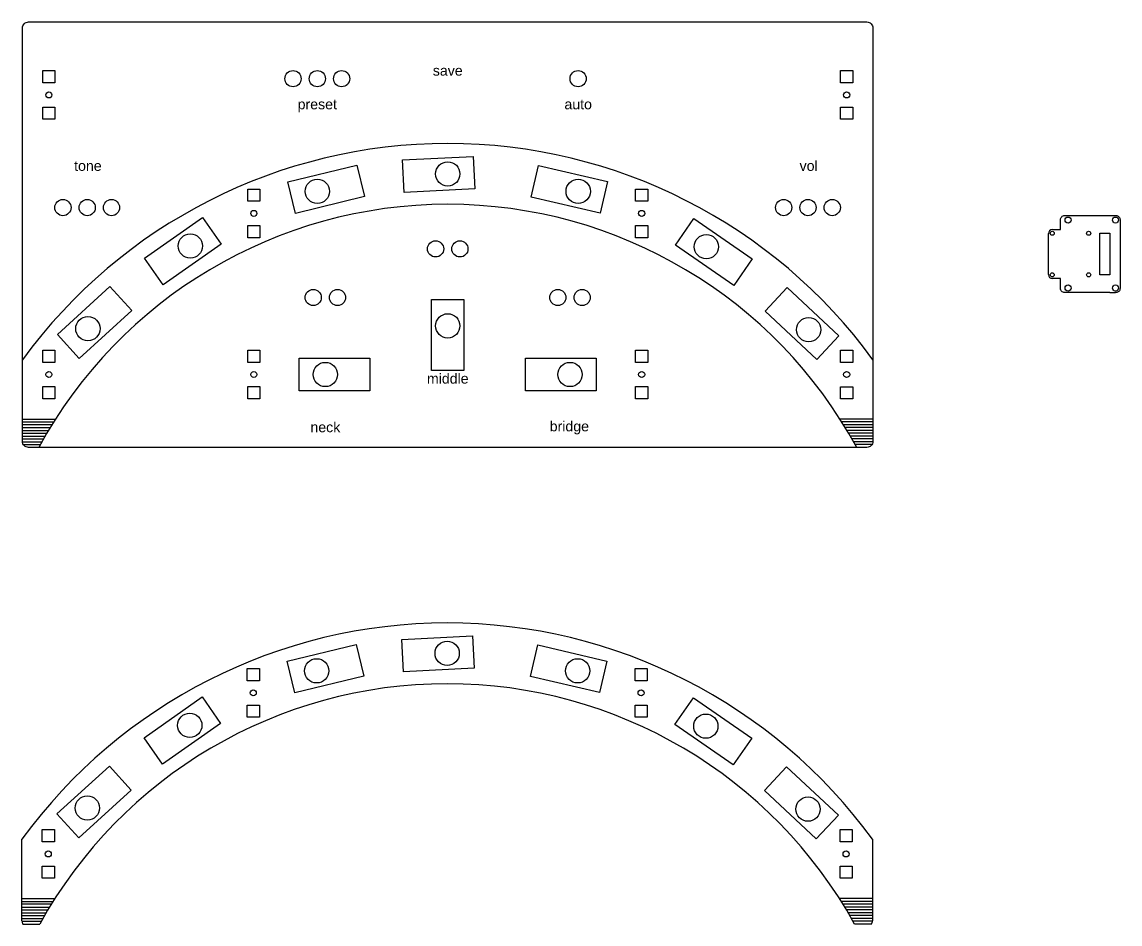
# Model space of a CAD drawing. Header units: millimetres. Extents: x -118 to 978, y -275 to 612.
# Drawn here: x 435 to 978, y -275 to 170 of the extents above; entities that cross this region are included whole.
import ezdxf
from ezdxf.enums import TextEntityAlignment as Align

# ---------------------------------------------------------------- set-up
doc = ezdxf.new("R2010")
doc.units = ezdxf.units.MM
doc.layers.add('Holes', color=1, linetype='Continuous', plot=False)
doc.layers.add('text', color=5, linetype='Continuous')
doc.styles.get("Standard").update_dxf_attribs({"font": 'arial.ttf'})

# ---------------------------------------------------------------- blocks, each defined once
blk = doc.blocks.new('footswitch')
blk.add_lwpolyline([(-22, -8), (-22, 8), (13, 8), (13, -8)], close=True)
blk.add_circle((0, 0), 6)
blk = doc.blocks.new('Square hole unit')
for points in [[(-3, 6), (-3, 12), (3, 12), (3, 6)], [(-3, -12), (-3, -6), (3, -6), (3, -12)]]:
    blk.add_lwpolyline(points, close=True)
blk.add_circle((0, 0), 1.5)
blk = doc.blocks.new('SD Support')
for p, q in [((24.4, 31.1), (27.1, 31.1)), ((-6, 2), (-6, 22.2)), ((-6, 2), (-6, 22.2)), ((-4, 24.2), (0, 24.2)), ((0, 0), (-4, 0)), ((24.4, -6.9), (27.1, -6.9))]:
    blk.add_line(p, q)
for points in [[(0, 24.2), (0, 29.1, -0.414214), (2, 31.1), (24.4, 31.1)], [(26.8, 31.1), (27.4, 31.1, -0.414214), (29.4, 29.1), (29.4, -4.9, -0.414214), (27.4, -6.9), (26.8, -6.9)], [(24.4, -6.9), (2, -6.9, -0.414214), (0, -4.9), (0, 0)]]:
    blk.add_lwpolyline(points, format="xyb")
for centre, start, end in [((-4, 22.2), 90, 180), ((-4, 2), 180, 270)]:
    blk.add_arc(centre, 2, start, end)
at = {"layer": 'Holes'}
blk.add_lwpolyline([(19.4, 1.85), (19.4, 22.35), (24.4, 22.35), (24.4, 1.85)], close=True, dxfattribs=at)
for centre, radius in [((3.75, 28.85), 1.5), ((27.15, 28.85), 1.5), ((-4.1, 22.35), 1), ((13.9, 22.35), 1), ((-4.1, 1.85), 1), ((13.9, 1.85), 1), ((3.75, -4.65), 1.5), ((27.15, -4.65), 1.5)]:
    blk.add_circle(centre, radius, dxfattribs=at)

msp = doc.modelspace()

# ---------------------------------------------------------------- linework, layer by layer
for p, q in [((435.51, -25.65), (451.79, -25.65)), ((435.51, -27.05), (450.9, -27.05)), ((855.51, -25.65), (839.22, -25.65)), ((855.51, -27.05), (840.11, -27.05)), ((450.03, -28.45), (435.51, -28.45)), ((435.51, -29.85), (449.17, -29.85)), ((435.51, -31.25), (448.32, -31.25)), ((855.51, -28.45), (840.99, -28.45)), ((855.51, -29.85), (841.85, -29.85)), ((855.51, -31.25), (842.69, -31.25)), ((435.51, -32.65), (447.49, -32.65)), ((435.51, -34.04), (446.67, -34.04)), ((435.51, -35.44), (445.86, -35.44)), ((435.51, -36.84), (445.07, -36.84)), ((855.51, -32.65), (843.53, -32.65)), ((855.51, -34.04), (844.35, -34.04)), ((855.51, -35.44), (845.15, -35.44)), ((855.5, -36.84), (845.95, -36.84)), ((435.97, -38.24), (444.29, -38.24)), ((855.04, -38.24), (846.73, -38.24)), ((435.23, -273.29), (435.23, -232.99)), ((855.23, -232.99), (855.23, -273.29)), ((435.23, -262.3), (451.51, -262.3)), ((435.23, -263.69), (450.62, -263.69)), ((449.75, -265.09), (435.23, -265.09)), ((855.23, -262.3), (838.95, -262.3)), ((855.23, -263.69), (839.84, -263.69)), ((855.23, -265.09), (840.71, -265.09)), ((435.23, -267.89), (448.04, -267.89)), ((435.23, -269.29), (447.21, -269.29)), ((435.23, -270.69), (446.39, -270.69)), ((435.24, -266.49), (448.89, -266.49)), ((855.23, -266.49), (841.57, -266.49)), ((855.23, -267.89), (842.42, -267.89)), ((855.23, -269.29), (843.25, -269.29)), ((855.23, -270.69), (844.07, -270.69)), ((435.23, -272.09), (445.58, -272.09)), ((435.24, -273.49), (444.79, -273.49)), ((435.69, -274.89), (444.01, -274.89)), ((855.23, -272.09), (844.88, -272.09)), ((855.22, -273.49), (845.67, -273.49)), ((854.77, -274.89), (846.45, -274.89))]:
    msp.add_line(p, q)
msp.add_lwpolyline([(435.51, -36.64), (435.51, 167.36, -0.414214), (438.51, 170.36), (852.51, 170.36, -0.414214), (855.51, 167.36), (855.51, -36.64, -0.414214), (852.51, -39.64), (438.51, -39.64, -0.414214)], format="xyb", close=True)
for centre, radius, start, end in [((645.51, -149.64), 260, 36.1289, 143.8711), ((645.51, -149.64), 230, 28.5719, 151.4281), ((645.23, -386.29), 260, 36.1289, 143.8711), ((645.23, -386.29), 230, 28.9695, 151.0305), ((438.23, -273.29), 3, 180, 212.2535), ((852.23, -273.29), 3, 327.7465, 0)]:
    msp.add_arc(centre, radius, start, end)
at = {"layer": 'Holes'}
for centre in [(569.09, 142.36), (581.09, 142.36), (593.09, 142.36), (709.89, 142.36), (455.46, 78.75), (467.46, 78.75), (479.46, 78.75), (811.4, 78.75), (823.4, 78.75), (835.4, 78.75), (639.51, 58.36), (651.51, 58.36), (579.07, 34.36), (591.07, 34.36), (699.88, 34.36), (711.88, 34.36)]:
    msp.add_circle(centre, 4, dxfattribs=at)

# ---------------------------------------------------------------- block references
msp.add_blockref('SD Support', (948.13, 43.7))
for name, p in [('Square hole unit', (448.51, 134.37)), ('Square hole unit', (842.51, 134.37)), ('Square hole unit', (549.74, 75.87)), ('Square hole unit', (741.28, 75.87)), ('Square hole unit', (448.51, -3.64)), ('Square hole unit', (549.74, -3.64)), ('Square hole unit', (741.28, -3.64)), ('footswitch', (705.88, -3.64)), ('Square hole unit', (549.46, -160.78)), ('Square hole unit', (741, -160.78)), ('Square hole unit', (448.23, -240.29))]:
    msp.add_blockref(name, p, dxfattribs=at)
for name, p, rotation in [('footswitch', (645.51, 95.36), 2.910252467942109), ('footswitch', (581.08, 86.74), 193.6154682171589), ('footswitch', (709.93, 86.74), 346.8394289291243), ('footswitch', (518.39, 59.8), 35.03029679330285), ('footswitch', (773.25, 59.42), 145.3265400603496), ('footswitch', (467.79, 19), 222.310712302083), ('footswitch', (823.73, 18.47), 316.9130660732229), ('footswitch', (645.51, 20.36), 90), ('Square hole unit', (842.51, -3.65), 180), ('footswitch', (585.07, -3.64), 180), ('footswitch', (645.23, -141.29), 2.910252467942109), ('footswitch', (580.8, -149.91), 193.6154682171588), ('footswitch', (709.66, -149.91), 346.8394289291243), ('footswitch', (518.11, -176.84), 35.03029679330285), ('footswitch', (772.97, -177.22), 145.3265400603496), ('footswitch', (467.51, -217.64), 222.3107123020829), ('footswitch', (823.45, -218.17), 316.9130660732229), ('Square hole unit', (842.23, -240.3), 180)]:
    msp.add_blockref(name, p, dxfattribs=dict(at, rotation=rotation))

# ---------------------------------------------------------------- texts
at = {"layer": 'text'}
for s, p in [('save', (645.51, 142.36)), ('preset', (581.08, 125.75)), ('auto', (709.93, 125.75)), ('tone', (467.79, 95.36)), ('vol', (823.73, 95.36)), ('middle', (645.51, -9.64)), ('neck', (585.07, -33.64)), ('bridge', (705.56, -33.19))]:
    msp.add_text(s, height=5, dxfattribs=at).set_placement(p, align=Align.BOTTOM_CENTER)

doc.saveas('drawing.dxf')
